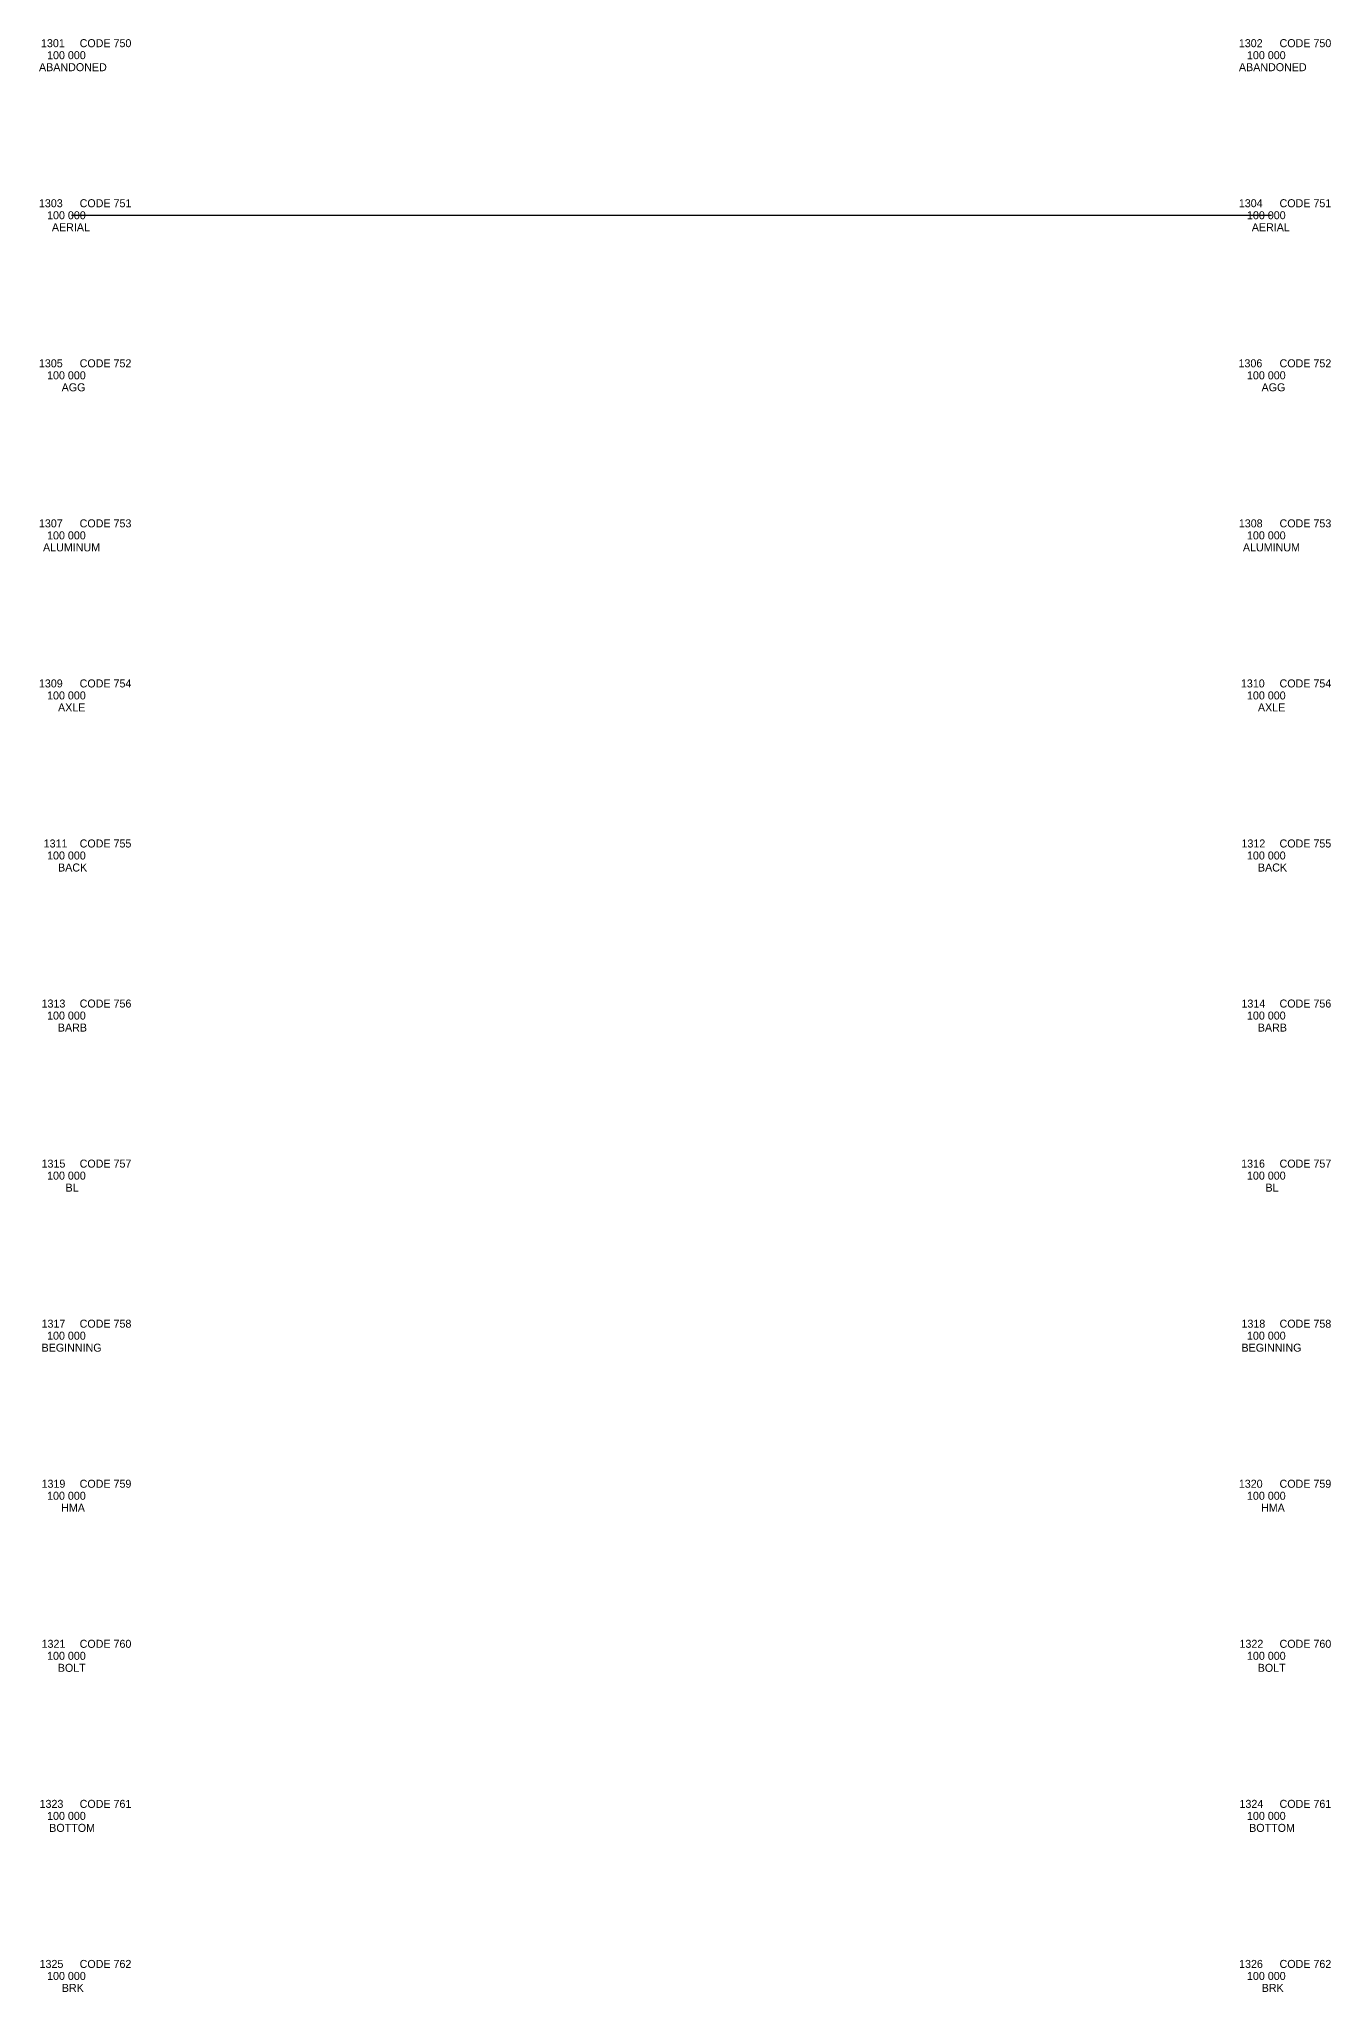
# Model space of a CAD drawing. Extents: x -12 to 6123, y -3 to 1005.
# Drawn here: x 4195.9 to 4357.4, y -2 to 242 of the extents above; entities that cross this region are included whole.
import ezdxf

# ---------------------------------------------------------------- set-up
doc = ezdxf.new("R2010")
doc.units = 0
for name, color, linetype in [('Topo_Field Comments', 7, 'Continuous'), ('Topo_Miscellaneous', 7, 'Continuous'), ('Topo_Point Descriptions', 7, 'Continuous'), ('Topo_Point Elevations', 7, 'Continuous'), ('Topo_Point Numbers', 7, 'Continuous')]:
    doc.layers.add(name, color=color, linetype=linetype)

msp = doc.modelspace()

# ---------------------------------------------------------------- linework, layer by layer
at = {"layer": 'Topo_Miscellaneous'}
for p, q in [((4200, 240), (4200, 240)), ((4350, 240), (4350, 240)), ((4200, 220), (4200, 220)), ((4200, 220), (4350, 220)), ((4350, 220), (4350, 220)), ((4200, 200), (4200, 200)), ((4350, 200), (4350, 200)), ((4200, 180), (4200, 180)), ((4350, 180), (4350, 180)), ((4200, 160), (4200, 160)), ((4350, 160), (4350, 160)), ((4200, 140), (4200, 140)), ((4350, 140), (4350, 140)), ((4200, 120), (4200, 120)), ((4350, 120), (4350, 120)), ((4200, 100), (4200, 100)), ((4350, 100), (4350, 100)), ((4200, 80), (4200, 80)), ((4350, 80), (4350, 80)), ((4200, 60), (4200, 60)), ((4350, 60), (4350, 60)), ((4200, 40), (4200, 40)), ((4350, 40), (4350, 40)), ((4200, 20), (4200, 20)), ((4350, 20), (4350, 20)), ((4200, 0), (4200, 0)), ((4350, 0), (4350, 0))]:
    msp.add_line(p, q, dxfattribs=at)

# ---------------------------------------------------------------- texts
at = {"layer": 'Topo_Field Comments'}
for s, p in [('CODE 750', (4201, 241)), ('CODE 750', (4351, 241)), ('CODE 751', (4201, 221)), ('CODE 751', (4351, 221)), ('CODE 752', (4201, 201)), ('CODE 752', (4351, 201)), ('CODE 753', (4201, 181)), ('CODE 753', (4351, 181)), ('CODE 754', (4201, 161)), ('CODE 754', (4351, 161)), ('CODE 755', (4201, 141)), ('CODE 755', (4351, 141)), ('CODE 756', (4201, 121)), ('CODE 756', (4351, 121)), ('CODE 757', (4201, 101)), ('CODE 757', (4351, 101)), ('CODE 758', (4201, 81)), ('CODE 758', (4351, 81)), ('CODE 759', (4201, 61)), ('CODE 759', (4351, 61)), ('CODE 760', (4201, 41)), ('CODE 760', (4351, 41)), ('CODE 761', (4201, 21)), ('CODE 761', (4351, 21)), ('CODE 762', (4201, 1)), ('CODE 762', (4351, 1))]:
    msp.add_text(s, height=1, dxfattribs=at).set_placement(p)
at = {"layer": 'Topo_Point Descriptions'}
for s, p in [('ABANDONED', (4195.92, 238)), ('ABANDONED', (4345.92, 238)), ('AERIAL', (4197.53, 218)), ('AERIAL', (4347.53, 218)), ('AGG', (4198.75, 198)), ('AGG', (4348.75, 198)), ('ALUMINUM', (4196.42, 178)), ('ALUMINUM', (4346.42, 178)), ('AXLE', (4198.3, 158)), ('AXLE', (4348.3, 158)), ('BACK', (4198.3, 138)), ('BACK', (4348.3, 138)), ('BARB', (4198.28, 118)), ('BARB', (4348.28, 118)), ('BL', (4199.24, 98)), ('BL', (4349.24, 98)), ('BEGINNING', (4196.24, 78)), ('BEGINNING', (4346.24, 78)), ('HMA', (4198.69, 58)), ('HMA', (4348.69, 58)), ('BOLT', (4198.27, 38)), ('BOLT', (4348.27, 38)), ('BOTTOM', (4197.2, 18)), ('BOTTOM', (4347.2, 18)), ('BRK', (4198.77, -2)), ('BRK', (4348.77, -2))]:
    msp.add_text(s, height=1, dxfattribs=at).set_placement(p)
at = {"layer": 'Topo_Point Elevations'}
for p in [(4196.93, 239.5), (4346.93, 239.5), (4196.93, 219.5), (4346.93, 219.5), (4196.93, 199.5), (4346.93, 199.5), (4196.93, 179.5), (4346.93, 179.5), (4196.93, 159.5), (4346.93, 159.5), (4196.93, 139.5), (4346.93, 139.5), (4196.93, 119.5), (4346.93, 119.5), (4196.93, 99.5), (4346.93, 99.5), (4196.93, 79.5), (4346.93, 79.5), (4196.93, 59.5), (4346.93, 59.5), (4196.93, 39.5), (4346.93, 39.5), (4196.93, 19.5), (4346.93, 19.5), (4196.93, -0.5), (4346.93, -0.5)]:
    msp.add_text('100 000', height=1, dxfattribs=at).set_placement(p)
at = {"layer": 'Topo_Point Numbers'}
for s, p in [('1301', (4196.17, 241)), ('1302', (4345.91, 241)), ('1303', (4195.91, 221)), ('1304', (4345.91, 221)), ('1305', (4195.91, 201)), ('1306', (4345.87, 201)), ('1307', (4195.91, 181)), ('1308', (4345.91, 181)), ('1309', (4195.91, 161)), ('1310', (4346.17, 161)), ('1311', (4196.5, 141)), ('1312', (4346.24, 141)), ('1313', (4196.24, 121)), ('1314', (4346.24, 121)), ('1315', (4196.24, 101)), ('1316', (4346.2, 101)), ('1317', (4196.24, 81)), ('1318', (4346.24, 81)), ('1319', (4196.24, 61)), ('1320', (4345.91, 61)), ('1321', (4196.24, 41)), ('1322', (4345.99, 41)), ('1323', (4195.99, 21)), ('1324', (4345.99, 21)), ('1325', (4195.99, 1)), ('1326', (4345.94, 1))]:
    msp.add_text(s, height=1, dxfattribs=at).set_placement(p)

doc.saveas('drawing.dxf')
